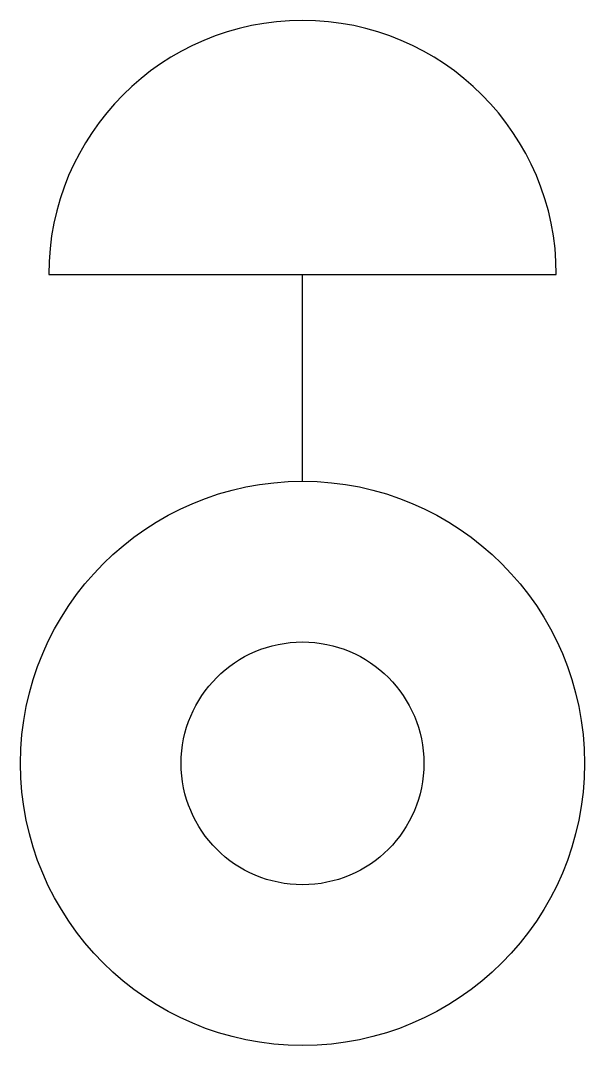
# Model space of a CAD drawing. Extents: x 13.005 to 13.13, y 9.977 to 10.205.
import ezdxf

# ---------------------------------------------------------------- set-up
doc = ezdxf.new("R2010")
doc.units = 0
doc.header["$MEASUREMENT"] = 0
doc.layers.get('0').update_dxf_attribs({"linetype": 'CONTINUOUS'})

msp = doc.modelspace()

# ---------------------------------------------------------------- linework, layer by layer
for p, q in [((13.01145, 10.14825), (13.12395, 10.14825)), ((13.0677, 10.10242), (13.0677, 10.14825))]:
    msp.add_line(p, q)
for radius in [0.0625, 0.0269]:
    msp.add_circle((13.0677, 10.03992), radius)
msp.add_arc((13.0677, 10.14825), 0.05625, 0, 180)

doc.saveas('drawing.dxf')
